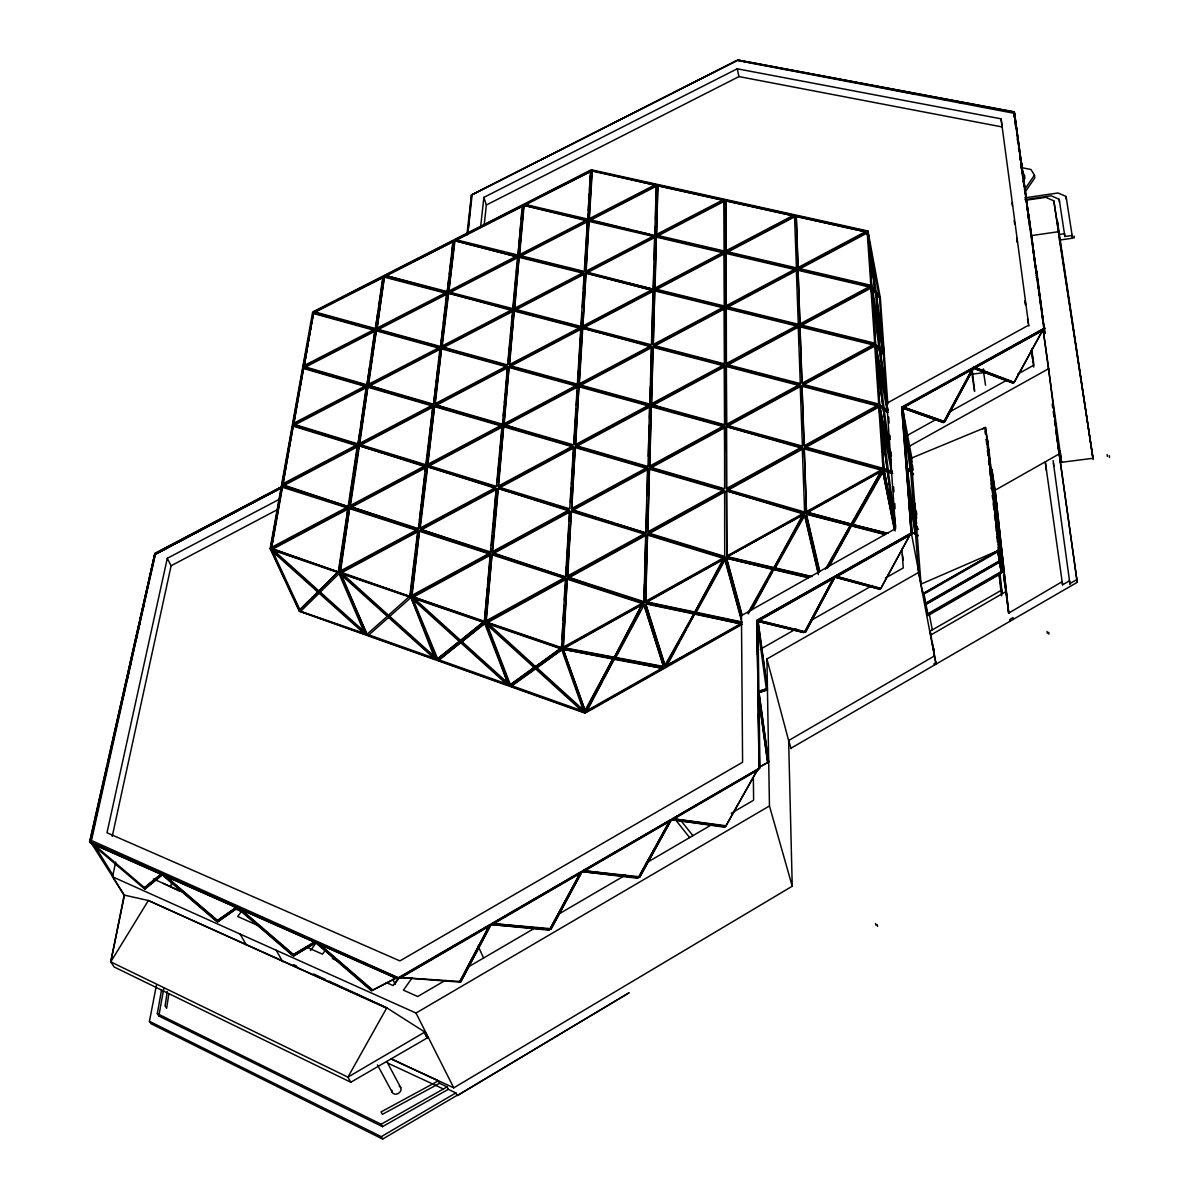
<?xml version="1.0" encoding="UTF-8"?>
<svg xmlns="http://www.w3.org/2000/svg" width="1199" height="1199" viewBox="0 0 1199 1199"><rect width="100%" height="100%" fill="white"/><g stroke="black" fill="none" stroke-linecap="round" stroke-linejoin="round"><path stroke-width="1.5" d="M647.49 534.289L645.512 601.358L723.791 557.73L647.49 534.289L645.766 602.183M649.453 468.419L647.565 531.951L723.731 490.031L649.453 468.419L647.865 530.917M651.297 405.936L649.513 466.201L723.671 425.885L651.297 405.936L649.813 465.212M651.357 403.823L653.065 346.571L723.611 364.991L651.357 403.823L651.597 404.663L661.443 399.357M654.729 290.113L653.125 344.578L723.567 307.124L654.729 290.113L653.35 345.402M656.333 236.353L654.789 288.21L723.522 252.075L656.333 236.353L655.014 289.034M724.526 251.865L724.271 200.398L656.602 235.364L656.378 234.524L657.846 185.081L723.626 199.663L723.072 200.323M651.597 404.663L653.065 346.571M656.602 235.364L657.846 185.081M624.619 596.173L643.908 602.423L645.676 534.529L568.236 577.169L587.795 584.243M645.751 532.191L647.685 468.659L572.298 509.65L646.006 533.015L617.35 524.218M621.157 459.472L648 467.265L649.573 406.161L576.164 445.638L576.434 446.463L649.813 407.001L649.573 406.161M639.142 401.935L649.873 404.887L651.387 346.811L579.836 384.849L580.091 385.673L651.612 347.635L651.387 346.811M583.313 327.042L653.095 290.353L651.447 344.802L583.313 327.042L592.531 330.205M653.155 288.449L654.729 236.578L586.641 272.023L653.38 289.274L628.216 283.054M654.789 234.764L656.288 185.32L589.803 219.582L654.999 235.589L655.283 226.431M643.908 602.423L644.462 583.793M644.747 574.471L645.647 544.676M646.006 533.015L646.846 504.989M647.13 495.652L647.685 468.659M648.329 456.309L649.259 425.255M649.483 417.956L649.813 407.001M649.873 404.887L650.443 386.423M650.667 379.034L651.612 347.635M651.896 338.373L652.885 305.7M653.095 298.446L653.095 290.353M653.38 289.274L654.054 267.047M654.279 259.643L654.729 236.578M655.508 219.117L656.438 187.973M561.731 644.642L561.492 648.359L565.433 578.712L486.689 622.056L487.004 622.881L565.718 579.537L565.433 578.712M565.583 576.314L569.585 511.134L492.984 552.799L565.853 577.139L495.052 554.193M573.512 447.062L569.72 508.856L498.949 487.154L573.512 447.062L573.781 447.886L499.234 487.963L524.008 495.577M584.183 273.297L580.916 326.413L515.09 309.252L515.36 310.076L584.423 274.121L584.183 273.297L515.09 309.252M587.405 220.811L584.288 271.439L519.976 255.567L587.405 220.811L587.195 228.859M576.974 217.334L587.75 219.867L590.478 170.738L524.622 204.34L537.452 208.086M562.061 639.052L562.975 624.169M563.2 620.453L564.115 605.57M564.459 599.995L565.373 585.112M565.853 577.139L566.542 565.958M566.767 562.241L567.682 547.343M568.026 541.753L568.94 526.856M569.285 521.265L569.585 511.134M570.439 502.411L571.323 487.873M571.548 484.246L572.552 467.88M572.777 464.253L573.662 449.7M574.021 443.9L574.921 429.227M575.145 425.555L576.164 409.054M576.389 405.382L577.274 390.709M577.633 384.999L578.547 370.116M578.772 366.399L579.687 351.517M579.911 347.8L580.93 331.059M581.17 327.237L582.07 312.594M582.399 307.094L583.299 292.436M583.523 288.779L584.423 274.121M584.752 268.651L585.756 252.375M585.981 248.763L586.866 234.285M587.75 219.867L588.095 214.291M588.319 210.574L589.338 193.848M589.563 190.131L590.478 175.264M567.247 578.488L563.065 647.31L642.679 602.932L567.247 578.488L563.47 646.276M571.353 510.909L567.397 576.075L644.807 533.465L571.353 510.909L567.682 576.899M575.235 446.837L571.488 508.631L646.831 467.655L575.235 446.837L571.758 509.455M575.37 444.664L578.937 385.988L648.749 405.232L575.37 444.664L575.64 445.503L578.892 443.75M582.444 328.136L579.057 383.935L650.577 345.926L650.802 346.751L582.444 328.136L650.577 345.926M641.18 296.318L582.804 327.012L585.786 273.072L652.526 290.338L585.786 273.072M588.964 220.586L585.891 271.214L653.95 235.798L588.964 220.586L586.131 272.023M592.006 170.498L655.164 185.26L655.718 184.616L592.006 170.498L589.069 218.803L655.538 184.571L655.748 185.395M575.64 445.503L578.937 385.988M579.312 384.759L582.684 328.961M582.804 327.012L586.026 273.882M589.308 219.627L592.231 171.322M1044.074 333.367L1043.939 328.241L1044.794 328.121L1044.314 329.26L902.457 407.75L901.753 407.061L1043.834 328.466L1043.969 329.41L1013.904 111.762L737.52 59.95L1014.354 112.106L1044.914 333.352L1044.074 333.457L1043.595 329.74M485.895 620.947L491.995 554.088L564.594 577.618L485.895 620.947L486.209 621.756L496.041 616.346M497.975 488.368L492.204 551.75L568.761 510.115L569.045 510.939L497.975 488.368L568.761 510.115M503.67 426.005L498.184 486.165L572.717 446.103L503.67 426.005L498.469 486.974M576.464 385.314L509.065 366.729L503.85 423.906L576.464 385.314L576.734 386.138L543.732 403.673M514.206 310.331L509.245 364.736L580.046 327.507L514.206 310.331L509.53 365.545M519.107 256.586L514.386 308.428L583.433 272.488L519.107 256.586L514.641 309.237M523.783 205.329L519.272 254.773L586.671 220.046L586.911 220.856L523.783 205.329L586.671 220.046M486.209 621.756L491.995 554.088M498.274 489.192L492.504 552.559L500.642 548.138M504.135 424.716L509.065 366.729M519.527 255.582L524.023 206.138M487.453 588.559L484.381 621.981L490.211 554.313L412.366 596.652L483.886 621.637L460.011 640.94L412.501 598.046L483.377 622.296M420.489 529.329L496.251 488.607L490.421 551.975L420.489 529.329L488.982 552.229M501.976 426.23L496.446 486.389L428.208 465.452L501.976 426.23L502.261 427.054L428.523 466.261L465.257 477.547M472.646 416.278L502.456 424.956L507.417 366.969L435.537 404.767L456.864 411.692M454.586 240.639L517.099 256.841L454.586 240.639L448.741 292.046L517.533 256.811L512.782 308.653L449.145 292.061L454.721 294.25M507.297 253.184L517.968 255.807L522.239 205.554L455.47 239.635L455.74 240.444L522.494 206.363L522.239 205.554M487.798 584.842L488.637 575.55M488.982 571.833L489.836 562.556M490.181 558.839L490.211 554.313M490.736 552.784L491.065 549.067M491.41 545.335L492.264 536.013M492.609 532.281L493.463 522.974M493.808 519.242L496.251 488.607M497.24 481.743L499.413 458.033M499.758 454.391L500.582 445.279M500.927 441.637L501.767 432.524M502.456 424.956L502.966 419.41M503.295 415.723L504.15 406.506M504.479 402.819L505.334 393.602M505.663 389.915L506.518 380.683M506.847 376.996L507.417 366.969M508.046 363.971L510.204 340.396M510.534 336.754L511.373 327.687M511.703 324.06L512.543 314.992M513.037 309.462L513.727 302.058M514.056 298.356L514.911 289.109M515.255 285.392L516.095 276.145M516.439 272.443L517.294 263.18M517.968 255.807L520.98 222.849M521.325 219.177L522.164 210.035M484.126 225.427L486.344 205.014L483.856 197.385L737.235 68.793L1001.075 118.821L1028.817 326.008M480.604 227.076L483.856 197.385M466.801 235.289L471.492 194.808L467.85 233.505L472.151 194.643L737.235 60.43L1012.975 113.081M409.848 595.783L417.762 530.797L340.786 572.178L410.178 596.592L341.145 572.972L418.076 531.607M418.361 529.344L425.54 466.876L350.618 506.697L418.361 529.344L419.021 523.903M432.929 406.131L425.795 464.717L359.955 444.514L432.929 406.131L429.002 441.727M406.671 397.109L433.483 404.902L439.973 348.354L368.827 385.389L390.589 392.418M442.941 327.087L440.498 347.215L446.672 293.335L376.936 329.051L384.429 276.444L445.998 292.526L376.636 328.256M448.936 277.823L447.182 292.286L453.057 240.864L385.329 275.425L436.316 289.454M410.178 596.592L410.628 592.876M411.077 589.174L411.752 583.598M412.216 579.881L415.364 553.893M415.828 550.176L417.852 533.465M419.455 520.276L421.448 503.955M421.883 500.328L422.543 494.887M422.992 491.26L424.971 474.939M425.405 471.312L425.54 466.876M426.11 465.527L427.443 454.541M427.893 450.884L428.568 445.384M433.708 403.044L434.608 395.61M435.072 391.893L435.747 386.318M436.196 382.601L438.234 365.89M438.684 362.173L439.359 356.598M439.808 352.881L439.973 348.354M443.39 323.43L445.399 306.959M445.833 303.287L446.732 295.973M449.37 274.211L451.349 257.935M451.798 254.323L453.057 240.864M415.199 594.614L411.961 596.368L411.617 595.558L419.485 530.572L489.432 553.249L489.732 554.073L480.02 559.363M427.234 466.651L419.77 528.309L495.487 487.603L495.787 488.428L427.234 466.651L495.487 487.603M434.578 405.906L427.488 464.493L501.227 425.3L434.578 405.906L427.803 465.302M441.577 348.13L434.832 403.853L506.682 366.07L441.577 348.13L435.357 402.804M448.246 293.111L441.817 346.181L511.883 309.717L512.153 310.541L448.246 293.111L511.883 309.717M411.961 596.368L419.485 530.572M420.309 527.305L427.548 467.46M442.326 345.162L448.531 293.905M448.741 292.046L454.871 241.434M349.613 507.911L340.096 571.129L417.027 529.778L349.613 507.911L340.456 571.923L402.624 538.501M358.966 445.683L349.943 505.708L424.821 465.901L425.135 466.711L358.966 445.683L424.821 465.901M359.28 443.585L367.868 386.498L432.239 405.217L359.28 443.585L359.61 444.379L362.922 442.641M376.351 330.16L368.168 384.504L439.284 347.5L376.351 330.16L368.767 383.485M350.558 504.689L359.295 446.478M359.61 444.379L367.868 386.498M376.936 329.051L384.429 276.444M338.358 571.353L347.905 508.136L271.813 548.602L338.718 572.148L271.813 548.602M348.25 505.933L357.317 445.908L283.219 484.876L348.579 506.727L283.578 485.67L357.647 446.702L357.317 445.908M357.961 444.604L366.265 386.722L293.77 424.191L293.425 423.397L303.407 367.748L365.605 385.838L293.425 423.397M349.119 380.368L366.879 385.523L374.777 330.384L304.096 366.594L313.269 312.774L374.133 329.545L303.752 365.8M364.631 326.323L375.362 329.275L382.886 276.669L314.198 311.725L314.528 312.519L383.185 277.479L382.886 276.669M338.987 570.349L339.797 564.924M340.351 561.312L344.713 532.416M345.252 528.804L345.807 525.192M346.346 521.58L347.905 508.136M348.579 506.727L349.404 501.272M349.958 497.645L352.986 477.637M353.525 473.995L357.647 446.702M358.246 442.761L360.18 429.871M360.734 426.2L366.295 389.36M366.879 385.523L369.892 365.605M370.431 361.978L370.986 358.351M371.525 354.739L374.807 332.992M375.362 329.275L378.165 310.781M378.719 307.079L381.792 286.726M382.346 283.024L383.185 277.479M167.29 991.588L165.072 1005.886L166.616 1008.299L168.879 993.671M742.001 624.454L585.067 713.18L299.36 611.295M156.425 985.278L149.44 1021.308L150.999 1023.706L382.631 1139.05L457.074 1095.346L455.845 1092.903L448.306 1089.321L382.466 1126.655L158.838 1016.018L163.708 988.95M299.345 611.43L270.135 548.662L312.654 311.95L591.287 169.778L867.971 231.017L880.381 298.206M282.095 484.171L292.466 426.409L293.335 426.679M271.169 547.568L282.2 486.06L347.23 507.147L271.169 547.568L271.544 548.363L276.489 545.725M293.066 425.435L282.574 483.916L356.643 444.964L293.066 425.435L283.054 484.066M340.966 511.463L347.575 507.941L281.585 487.004L270.689 547.778L271.544 547.658L282.2 486.06M282.934 484.051L293.275 426.304M293.755 423.592L303.602 368.618L302.822 368.737L292.946 423.712L293.875 423.607L303.407 367.748M304.066 366.055L313.449 313.658L303.287 366.16L304.186 366.07L313.269 312.774M271.544 548.363L282.469 487.289M158.838 1016.018L157.294 1013.62L161.52 990.149M170.798 886.75L171.832 881.415M350.797 1082.247L347.92 1077.137L110.773 961.868L124.186 895.083L148.361 900.509L386.782 1007.834L425.27 1032.339L427.893 1037.555L350.797 1082.247L114.1 966.964L110.773 961.868L124.486 895.158M124.321 895.728L112.541 876.784L115.674 862.171M112.241 836.377L171.112 565.763L167.29 558.329L279.952 498.949M167.29 558.329L106.996 832.765L399.911 960.909L742.586 762.234L741.462 615.582L895.518 528.624L883.408 354.275L875.989 346.391M90.435 841.833L155.241 554.193L280.926 488.068L155.39 554.118L91.439 840.499L398.083 977.635M107.056 765.502L90.03 841.188L90.899 841.099M124.501 691.598L123.677 691.703L107.55 763.298L108.405 763.193M139.414 621.771L124.141 689.605L124.981 689.515M154.896 553.428L281.81 486.674L154.881 553.548L139.863 619.793L142.276 612.539M123.677 894.004L90.465 841.878L154.881 553.548L89.535 841.998L398.982 978.294M127.379 678.799L128.982 671.665M129.792 668.083L131.395 660.949M135.817 641.315L137.42 634.166M138.215 630.599L139.818 623.465M143.086 608.972L144.285 603.607M999.097 550.176L921.042 584.108L911.195 458.213L985.548 427.414L999.097 550.176L922.9 593.835L911.36 533.18L901.798 407.21L902.652 407.09L911.15 533.855L912.109 532.566M1043.969 329.425L1044.644 328.226M584.917 710.677L612.929 658.596L563.02 649.229L585.337 711.247L612.929 658.596M614.173 657.652L642.364 603.846L614.173 657.652L564.189 648.254L642.814 604.401M587.15 709.358L592.411 699.587M594.164 696.319L602.063 681.661M603.816 678.409L614.323 658.851L630.389 661.863M616.871 654.129L624.664 639.637M626.403 636.414L640.266 610.651M641.99 607.443L643.728 604.221L663.676 666.974L615.582 657.921L644.178 604.776L663.676 666.974M614.323 658.851L586.701 711.562L662.942 668.457L633.956 662.537M459.562 982.101L489.642 925.118L459.562 982.101L399.612 977.47L489.642 925.118M694.671 612.464L646.561 602.318L723.881 559.199L694.671 612.464L723.417 558.659M693.846 613.963L665.265 666.074L645.811 603.861L693.846 613.963L664.831 665.505L645.916 605.09M667.034 664.216L678.649 643.024M680.433 639.771L685.798 630M687.597 626.732L694.746 613.693L741.582 624.005L666.134 665.85M696.454 610.576L699.107 605.75M700.875 602.527L706.166 592.861M707.935 589.653L719.415 568.716M721.184 565.493L724.721 559.049L741.387 620.168M666.569 666.404L694.746 613.693M804.649 632.038L833.755 577.558L804.649 632.038L758.248 620.288L833.755 577.558M944.003 421.568L972.524 368.603L944.003 421.568L903.057 407.031L972.524 368.603M549.891 929.225L580.691 872.183L549.891 929.225L492.309 923.575L580.691 872.183M747.996 612.944L772.546 568.97M773.385 567.472L727.104 556.606L803.615 514.746L773.85 568.011L802.94 514.566L726.804 557.01L726.444 490.826L803.555 513.262L726.564 556.171M748.221 613.888L773.01 569.51L726.324 558.149L770.762 568.551M751.069 610.021L767.465 580.691M769.293 577.423L772.021 572.537M775.588 566.168L796.286 529.119M798.084 525.896L803.48 516.244M752.088 609.587L773.85 569.27L807.781 577.214M880.68 588.709L910.326 534.229L880.68 588.709L836.033 576.269L910.326 534.229M911.854 533.705L757.453 621.097L756.824 620.363L911.195 533.015L901.648 407.225M1014.069 382.541L1043.04 329.59L1014.069 382.541L974.622 367.434L1043.04 329.59L1061.535 462.304L1060.156 451.079M638.602 877.293L670.076 820.221L638.602 877.293L583.313 870.669L668.472 821.15M825.422 569.225L850.421 525.252L805.953 513.757M851.275 523.753L881.535 470.503L851.755 524.263L806.747 512.198L851.755 524.263M827.43 567.052L850.421 525.252M827.4 568.251L848.967 530.318M854.347 520.846L868.091 496.701M869.919 493.478L882.734 470.937L894.604 529.149M829.528 565.868L851.665 525.582L883.873 533.915M887.035 533.42L852.999 524.592L883.228 471.447M725.71 826.291L757.843 769.188L725.71 826.291L672.654 818.722L757.843 769.188M110.773 961.868L148.361 900.509L386.603 1008.179M997.568 550.851L999.801 561.642L925.928 604.071L925.283 603.382L923.38 593.355L997.568 550.851L1001.6 573.227L928.101 615.522L927.456 614.832L1002.454 571.818L988.935 449.955L987.826 450.105L987.302 446.613M993.926 498.994L1000.73 560.622L925.358 603.756L927.322 614.068L927.966 614.772L1001.48 572.463L999.202 561.357L999.861 562.031L926.003 604.461L925.358 603.756M1024.471 189.712L1034.467 175.174L1030.96 169.494L1021.803 167.665M1024.815 192.469L1034.797 177.947L1034.467 175.174M1022.912 181.154L1024.905 178.246L1024.575 175.474L1021.953 171.217M427.234 1037.929L424.686 1031.979M411.976 978.084L403.434 990.164L417.702 996.519L445.054 980.527M398.503 977.994L393.122 985.578L386.363 982.581M394.741 984.049L398.862 978.264M583.104 711.981L583.583 711.292L511.598 685.678L511.104 686.353L583.104 711.981L535.548 668.832L511.104 686.353M513.037 684.659L536.043 668.158L583.763 711.427L584.258 710.752L536.762 667.648L536.253 668.323L562.346 649.303L538.261 666.569M396.389 978.414L316.971 943.268L371.885 990.569L396.959 977.605L371.45 990.779L316.626 943.553L317.21 942.774L370.611 988.785M397.993 977.77L397.424 978.579L89.775 842.507L90.36 841.803L398.458 978.594L759.492 768.679L756.824 620.572M1043.969 329.275L1044.794 328.121M355.968 993.581L356.972 994.046M325.753 949.653L322.441 954.164L305.7 946.715M534.889 667.094L560.488 648.689L486.839 623.495L534.889 667.094L560.817 648.119M314.648 942.249L315.217 941.47L292.721 955.063L238.526 908.572L314.648 942.249L292.721 955.063M310.436 950.567L316.836 941.919M438.369 660.454L460.701 642.679L507.717 685.139L438.369 660.454L461.21 642.02L508.331 684.584L498.709 657.771M509.815 685.124L534.184 667.603L486.224 624.094L509.815 685.124L534.679 666.929M293.29 956.113L316.191 942.324L293.68 955.888M971.31 370.056L973.558 367.074M796.96 216.704L797.08 215.925M483.767 624.079L461.36 642.169L484.711 623.585L508.331 684.584M793.243 215.88L793.813 215.206L725.86 200.158L725.965 250.786L793.693 215.176L793.873 216.015L726.054 200.982L725.86 200.158M459.352 641.465L459.861 640.806L437.08 659.24L411.961 598.661L459.352 641.465L437.08 659.24M460.011 640.94L483.737 621.756M872.377 85.624L914.372 94.002M433.843 658.026L368.752 634.856L368.243 635.485L435.102 659.285L411.017 597.507L436.151 658.086L389.72 616.331L389.21 616.975M236.293 907.583L236.877 906.834L216.749 921.012L163.274 875.285L236.293 907.583L216.749 921.012M870.369 85.249L804.409 72.869M217.364 922.046L237.837 907.673L217.708 921.821M726.654 201.117L726.789 200.353M366.969 634.286L340.951 573.542L387.877 615.776L388.386 615.132L341.445 572.912L340.426 574.171L366.969 634.286L387.277 616.301L340.426 574.171M365.096 634.376L339.032 573.692L300.604 611.415L365.096 634.376L319.129 593.22M143.805 888.294L161.73 873.606L143.805 888.294L91.034 843.332L91.619 842.612M802.476 72.51L738.554 60.52M300.604 611.415L365.59 633.746L319.653 592.591M299.33 610.231L338.238 571.818L299.33 610.231L270.974 549.532L271.813 549.427M319.668 592.681L320.193 592.066L364.706 631.933M318.349 591.512L271.948 549.936L272.473 549.322L318.874 590.882M387.877 615.776L409.683 596.248L409.174 596.907L340.921 573.557M368.243 635.485L411.017 597.507M758.263 693.801L759.192 693.696L768.649 762.009L759.102 767.3L768.499 762.099L759.027 693.636L758.083 693.741L759.027 699.332M391.009 1058.747L453.762 1087.853L792.239 886.226L788.627 740.532L766.925 658.97L918.539 572.478L908.767 446.568L1048.645 368.707L1043.19 329.785M112.541 876.784L416.008 1013.05L769.458 805.968L766.925 658.97M149.44 1021.308L381.282 1136.652L455.845 1092.903M467.58 967.368L533.555 928.82M557.685 914.717L625.443 875.12M646.306 862.92L712.086 824.477M731.255 813.282L753.616 800.213L753.362 777.941M1056.139 431.595L1076.852 579.552L1069.898 583.583L1069.553 580.781L1062.584 584.827L1045.303 462.02L1046.397 470.428M935.999 662.552L936.134 664.066L790.83 748.326M935.999 664.141L1077.197 582.339L1076.852 579.552M398.053 977.889L759.971 767.959L757.888 620.438L756.989 620.542L758.997 768.064M400.016 978.174L490.061 925.808M492.744 924.249L581.14 872.857M583.763 871.328L670.556 820.865M673.119 819.367L758.338 769.803M934.426 655.928L788.762 740.457L791.055 748.656M1006.815 596.338L1003.548 575.1L1008.659 613.124L1061.969 581.785M936.134 664.186L930.739 635.035L1005.391 591.901M925.283 603.382L999.142 560.967M927.322 614.068L1000.805 571.788L1000.58 565.748M928.101 615.522L924.024 594.045L998.242 551.51M930.739 635.035L930.124 631.139L1000.865 590.552L999.277 575.73L1002.019 593.43M760.346 649.259L796.076 628.92M810.689 620.602L872.392 585.487M885.387 578.098L903.252 567.936L901.918 549.322M586.281 710.992L662.507 667.903M667.768 664.92L741.132 623.45M756.989 620.542L911.36 533.18L911.585 534.184L912.274 532.506L902.652 407.09L911.735 533.9M758.712 620.842L834.234 578.098M836.512 576.809L910.82 534.754M994.121 490.781L1059.137 453.956L1048.645 368.707M1008.659 613.124L995.2 490.406L991.873 469.154L996.804 505.633M157.294 1013.62L381.132 1124.242L447.077 1086.879L448.306 1089.321M982.775 428.957L985.548 427.414M806.298 511.733L882.014 469.513L804.109 448.051L806.492 512.572L882.179 470.383L804.304 448.891L804.109 448.051M270.12 548.812L562.061 648.689L883.858 469.274L867.971 231.017M723.222 559.004L646.426 601.823L694.221 611.91M807.227 512.722L882.029 471.012M905.605 436.361L936.404 419.275M951.002 411.152L1007.894 379.573M1017.651 374.148L1033.898 365.125L1031.665 348.519M1044.029 328.601L902.382 407.675M903.521 407.495L973.003 369.052M975.102 367.883L1043.535 330.025M801.367 447.287L726.429 488.548L726.309 426.604L801.367 447.287L801.561 448.141L786.904 456.205M499.324 614.532L502.591 612.734M512.438 607.323L515.705 605.51M525.537 600.099L535.383 594.689M538.651 592.876L548.483 587.465M553.413 584.767L564.879 578.443L492.294 554.897M569.285 576.015L572.508 574.246M577.348 571.578L591.856 563.59M595.079 561.821L598.316 560.038M601.538 558.269L616.046 550.281M619.269 548.498L622.491 546.729M632.173 541.408L645.062 534.304L571.623 511.733M649.438 531.891L657.532 527.44M667.258 522.09L670.496 520.306M680.208 514.956L709.373 498.904M712.611 497.12L722.323 491.77M728.288 488.488L733.174 485.79M741.312 481.309L764.108 468.764M773.88 463.384L777.132 461.585M810.779 443.06L840.274 426.829M843.541 425.031L853.373 419.62M856.656 417.822L859.923 416.008M869.755 410.598L874.671 407.9M648.434 533.015L724.631 491.05L724.855 491.89L648.689 533.84L648.434 533.015L724.706 556.411L724.631 491.05M727.343 489.567L802.311 448.291L802.506 449.13L727.568 490.406L727.343 489.567L804.439 511.973L804.634 512.812L790.306 508.646M805.173 447.662L878.912 407.061L878.747 406.206L804.979 446.822L882.869 468.254M568.521 577.993L645.931 535.353M886.78 403.299L1028.742 325.124M411.617 595.558L489.432 553.249M726.309 424.446L799.298 384.744L726.189 365.665L726.519 425.285L734.627 420.879M424.926 589.323L428.163 587.555M431.4 585.801L434.637 584.033M444.364 578.742L458.947 570.814M462.185 569.045L471.911 563.77M508.796 543.702L518.553 538.396M521.82 536.627L556.006 518.028M559.274 516.244L565.778 512.707M575.04 507.672L578.308 505.888M588.139 500.553L597.956 495.202M601.239 493.433L611.055 488.083M614.338 486.299L624.154 480.964M632.338 476.513L637.254 473.83M661.039 460.896L677.15 452.143M685.214 447.752L690.039 445.129M698.103 440.737L719.055 429.347M737.88 419.11L747.606 413.82M755.715 409.414L771.931 400.586M775.168 398.832L784.895 393.542M793.004 389.12L799.493 385.598L726.399 366.504L726.189 365.665M808.621 380.638L813.521 377.97M821.675 373.533L831.477 368.198M834.744 366.429L869.02 347.785M724.766 427.683L650.607 468.03L650.368 467.19L724.556 426.844L724.796 449.535M727.193 425.405L800.213 385.688L800.407 386.528L727.403 426.244L727.193 425.405L802.236 446.058L802.431 446.912L800.213 385.688M802.82 384.279L874.7 345.177L874.865 346.031L803 385.119L802.82 384.279L878.612 404.033L878.777 404.887L871.553 403.014M412.696 597.462L490.511 555.122M493.284 553.623L569.855 511.958M572.582 510.474L647.925 469.483M439.553 1083.296L438.309 1080.839L381.057 1111.923L382.391 1114.351L439.553 1083.296L447.077 1086.879M797.335 325.364L726.189 363.612L726.069 307.753L797.335 325.364L797.515 326.218L794.293 327.956M405.891 536.747L417.357 530.587L349.943 508.721M421.733 528.234L425.031 526.466M428.313 524.697L438.19 519.377M446.418 514.956L456.294 509.65M459.577 507.881L469.453 502.576M477.682 498.155L482.612 495.502M490.841 491.08L494.138 489.312M506.577 482.627L516.289 477.397M524.383 473.05L538.965 465.212M542.203 463.473L563.26 452.143M566.498 450.404L572.987 446.927L503.955 426.829M582.159 441.996L596.832 434.098M600.085 432.344L609.871 427.099M618.025 422.707L627.796 417.447M635.95 413.07L645.721 407.81M669.656 394.951L674.587 392.298M682.786 387.891L692.632 382.601M700.845 378.18L705.776 375.542M713.975 371.12L723.821 365.83L653.29 347.41M729.636 362.712L739.333 357.497M747.412 353.15L761.964 345.327M765.187 343.588L786.214 332.303M809.835 319.593L819.606 314.348M827.745 309.971L837.516 304.711M845.67 300.335L868.466 288.075M670.076 410.448L652.196 404.767L724.481 365.905L724.766 425.525M798.219 326.248L727.044 364.526L800.138 383.575L800.332 384.429L798.219 326.248L798.414 327.102L727.253 365.365M800.947 325.738L871.014 288.06L870.864 287.205L800.752 324.884L874.566 343.109M420.819 530.138L496.536 489.417M652.436 405.592L724.691 366.744M726.069 305.805L795.462 268.921L725.965 252.644L726.279 306.629L729.577 304.876M866.307 231.257L797.934 267.602L796.166 215.73L866.307 231.257L866.472 232.111M284.762 541.334L294.684 536.073M297.981 534.304L319.474 522.884M322.786 521.13L332.693 515.855M351.907 505.648L371.435 495.262M374.688 493.538L389.33 485.745M397.469 481.428L407.24 476.228M420.249 469.304L423.517 467.58M431.085 463.563L499.878 426.979M512.393 420.339L522.284 415.079M530.528 410.687L540.434 405.427M589.054 379.573L603.682 371.81M606.934 370.071L649.184 347.62M656.632 343.663L682.831 329.725M686.098 327.986L700.845 320.163M704.113 318.409L718.86 310.586M742.795 297.862L752.702 292.586M756.014 290.832L790.696 272.398M799.748 267.572L811.138 261.517M814.391 259.793L833.919 249.407M837.172 247.683L864.839 232.981M504.599 424.836L577.244 386.213L573.647 444.904L504.599 424.836L522.584 430.801M724.406 307.993L653.935 345.462L724.466 363.852L724.406 307.993L724.676 364.691M727.119 307.499L796.511 270.584L796.331 269.745L726.909 306.659L798.159 324.255M875.12 291.552L867.357 233.131L868.181 233.011L871.688 285.542L880.126 297.202L879.317 297.307L867.207 232.066L798.804 268.441L870.729 285.242L870.894 286.096L858.304 283.159M272.188 549.397L348.25 508.946M350.962 507.507L425.855 467.685M504.884 425.66L577.498 387.037M655.793 345.417L724.601 308.832M798.984 269.28L867.357 232.921M171.112 565.763L276.759 509.98M582.564 326.188L652.301 289.514M284.583 483.841L294.459 478.641M302.688 474.324L317.495 466.531M320.777 464.807L347.111 450.959M366.25 440.902L387.787 429.572M401.051 422.588L410.987 417.357M414.299 415.618L430.876 406.911M446.568 398.653L456.354 393.512M469.423 386.633L479.21 381.492M487.379 377.19L502.066 369.472M512.812 363.822L534.214 352.566M537.497 350.842L547.373 345.642M560.547 338.718L580.286 328.331L514.476 311.14M656.647 288.18L718.815 255.492M734.417 247.279L726.159 251.625L726.054 200.982M747.636 240.325L757.543 235.124M760.84 233.385L782.303 222.1M724.331 252.884L655.583 289.049L724.406 306.03L724.331 252.884L724.601 306.869M726.984 252.434L794.712 216.809L794.532 215.97L726.774 251.595L796.271 267.842M360.285 445.324L433.244 406.941M435.837 405.577L507.702 367.778M510.249 366.429L581.05 329.2M583.568 327.867L653.32 291.177M655.808 289.873L724.541 253.723M228.889 515.09L156.455 553.818M231.077 513.936L281.555 487.379M280.791 487.933L155.39 554.118M656.378 234.524L723.477 199.619L723.671 200.458L658.056 185.905M442.506 347.036L512.602 310.556L507.597 364.961L442.506 347.036L456.864 351.727M294.399 425.105L366.579 387.532M369.142 386.183L440.258 349.164M442.791 347.845L512.872 311.365M586.881 272.847L654.954 237.402M724.466 201.222L657.367 236.143L670.076 239.126M448.471 291.252L516.829 256.016M375.077 331.179L304.711 367.449L304.366 366.654L366.564 384.729M440.198 346.406L377.28 329.096L377.58 329.89L446.957 294.145M449.415 292.871L517.803 257.635L517.533 256.811M587.645 221.635L520.231 256.376L557.745 265.638M314.693 311.635L382.841 277.419M385.748 275.365L452.952 241.628M455.8 239.62L522.09 206.333M524.892 204.355L590.268 171.532M385.628 276.22L453.327 241.673M524.877 205.149L590.702 171.547M486.344 205.014L738.959 76.586L1002.124 126.944L1001.075 118.821M767.39 689.815L758.248 692.812L767.54 689.77M766.311 688.706L757.109 621.981L758.188 621.966L767.375 688.541L758.053 691.568L767.225 688.601L758.008 621.876M1014.219 117.052L1013.725 113.35L1014.504 113.231L1019.36 150.28M1020.589 162.09L1021.368 161.97L1021.893 168.924M1020.724 163.139L1021.518 163.019M1020.799 163.574L1021.578 163.469L1028.817 218.698M1020.814 163.798L1021.608 163.678M1024.86 197.835L1058.073 192.979L1066.061 196.471L1072.565 238.211L1059.511 240.07L1092.963 458.288L1060.456 462.439L1060.111 459.652M1024.95 199.633L1051.193 195.812L1059.182 199.319L1064.862 236.473L1072.266 235.424L1072.565 238.211M1026.494 200.143L1045.843 197.325L1053.831 200.847L1092.963 458.288M868.316 233.295L867.491 233.415L867.971 237.072M1027.978 214.726L1028.802 214.606L1029.087 219.192M1028.937 215.685L1028.128 215.805L1028.322 218.847M1028.202 216.3L1029.012 216.18L1036.91 276.489M1028.217 216.494L1029.027 216.375M1031.725 235.544L1058.567 231.692L1057.293 220.436L1093.173 459.622M1059.511 240.07L1058.882 234.494L1064.547 233.685L1064.862 236.473M871.688 285.542L870.834 285.662L880.351 298.836L871.074 287.385L871.928 287.265L884.008 352.491L874.671 343.484L884.008 352.491M872.347 297.562L878.972 348.1L879.826 347.98L871.853 288.135L871.014 288.255L871.778 294.04M871.148 288.509L872.003 288.389L879.946 348.115L879.092 348.22M876.184 293.096L875.345 293.215L883.093 351.472L884.053 351.562L876.184 293.096L880.066 328.001M1037.045 277.554L1036.236 277.673L1037.045 277.449L1036.595 269.925L1035.756 270.045L1035.247 266.343M878.193 370.551L883.138 407.63L884.008 407.525L875.72 346.091L874.91 346.601M879.317 349.928L880.171 349.808L887.395 404.108M883.408 354.275L884.233 354.155L875.78 345.132L886.945 403.853M971.58 371.825L974.592 391.309L972.734 374.133L984.124 372.604L983.585 369.052M880.171 405.442L888.084 410.538L878.732 404.378M879.437 411.317L887.275 470.143L888.294 470.068L879.796 407.105L878.957 407.63M879.032 407.42L879.931 407.3L891.082 465.002M883.888 407.435L883.019 407.555L875.884 353.99M878.957 406.161L884.128 409.189L891.052 461.18M890.168 461.18L883.258 409.294L884.248 409.264M887.994 409.354L887.14 409.473L879.197 349.808L880.051 349.688L887.275 403.928M887.275 409.638L888.114 409.533M901.933 408.499L902.787 408.379L911.27 471.087L910.416 471.192L902.188 410.343M902.023 408.694L902.877 408.574M984.634 429.122L985.743 428.972L989.055 450.734M986.237 439.658L987.347 439.508L993.836 498.17M154.341 555.437L155.136 555.332M882.959 468.539L892.356 471.582L882.989 468.539L878.747 406.206M883.213 470.383L892.596 473.335L883.213 470.383L895.143 530.977M888.534 471.866L887.515 471.926L894.889 527.26M906.684 470.068L907.568 469.948M911.42 472.241L906.624 469.229L911.36 472.181M989.535 465.272L990.644 465.122M991.078 487.783L992.217 487.633L995.635 510.204L994.496 510.339M991.168 488.593L992.307 488.458M994.286 508.751L995.425 508.616M994.376 509.575L995.545 509.38M298.806 609.197L299.63 609.092M910.626 499.339L915.287 534.11L916.171 533.99L911.36 532.611L916.096 533.975L907.478 469.798M1002.334 571.054L1001.18 571.189L999.561 560.757M399.612 977.47L459.142 981.411M494.153 923.725L549.457 928.551M583.313 870.669L638.138 876.649M672.654 818.722L725.245 825.661M944.018 99.577L947.63 100.251M956.637 101.945L960.249 102.619M981.891 106.681L985.503 107.355M563.02 649.229L613.363 659.165M614.757 659.42L662.942 668.457M613.738 657.082L564.085 647.73L642.934 603.771L567.532 579.312M615.132 657.352L663.242 666.404M695.195 614.248L741.582 624.005M695.57 612.194L741.881 621.966M742.346 622.506L696.019 612.749L725.185 559.603L741.357 618.909M647.145 603.682L691.613 613.034M592.546 171.187L655.313 185.111M658.386 185.785L723.237 200.158M726.399 200.862L793.423 215.715M796.691 216.449L864.194 231.407M796.166 215.73L796.346 216.569L865.828 231.977M524.622 204.34L587.51 219.042M657.157 235.319L724.331 251.026L724.271 200.398M541.049 208.926L562.601 213.977M566.198 214.816L573.377 216.494M593.655 221.245L590.043 220.391L656.497 186.145L656.288 185.32M597.252 222.085L618.909 227.151M622.521 227.99L629.745 229.683M633.342 230.523L649.588 234.33M673.703 239.965L695.495 245.061M699.122 245.915L706.376 247.608M710.018 248.463L722.712 251.43M728.767 252.854L737.67 254.937M741.237 255.762L751.923 258.265M755.475 259.104L762.609 260.768M766.176 261.607L787.548 266.598M791.115 267.437L794.667 268.261M800.782 269.7L807.976 271.379M811.573 272.218L818.767 273.897M822.349 274.751L829.543 276.429M833.14 277.269L843.931 279.787M798.009 269.505L869.934 286.351L799.868 324L798.009 269.505L800.048 324.854M589.204 221.395L654.174 236.623M656.542 237.177L723.716 252.914M725.965 252.644L726.174 253.484L795.656 269.76M798.189 270.345L868.301 286.771M774.689 567.771L812.128 576.554M727.568 557.145L773.85 568.011M810.524 576.599L775.154 568.311L804.859 515.165L818.213 572.253M774.314 569.81L808.411 577.783M758.248 620.288L804.184 631.498M455.47 239.635L517.698 254.997M457.523 240.879L469.963 243.952M473.515 244.836L484.186 247.474M493.074 249.662L503.745 252.3M561.312 266.523L572.028 269.175M575.61 270.06L582.744 271.828M588.679 273.282L595.873 275.066M599.47 275.95L610.246 278.618M613.843 279.502L624.619 282.17M663.047 291.657L673.913 294.34M677.525 295.239L688.391 297.922M692.018 298.821L702.884 301.504M706.496 302.403L711.936 303.737M715.548 304.636L722.802 306.419M728.902 307.933L752.043 313.658M755.61 314.528L766.296 317.165M769.848 318.05L780.534 320.688M784.101 321.572L794.787 324.21M808.141 327.507L818.947 330.19M822.544 331.074L833.335 333.742M836.932 334.626L847.738 337.294M862.126 340.861L867.536 342.195M799.943 326.008L873.756 344.263L801.906 383.335L799.943 326.008L802.026 382.331M519.362 257.395L583.673 273.312M654.954 290.937L723.776 307.963M726.069 307.753L726.279 308.593L797.515 326.218M800.123 326.862L873.921 345.117M888.264 533.345L852.999 524.592M850.9 525.776L806.447 514.281L819.756 571.383M852.144 526.091L884.967 534.589M385.329 275.425L446.897 291.477M439.943 290.398L445.369 291.807M458.258 295.179L486.539 302.553M495.367 304.861L509.515 308.548M522.479 311.935L542.038 317.031M545.605 317.96L574.051 325.379M596.113 331.149L606.874 333.951M610.456 334.881L624.784 338.628M628.381 339.557L642.709 343.304M655.973 346.751L670.436 350.528M674.048 351.472L684.899 354.305M688.511 355.249L712.026 361.379M715.638 362.323L721.064 363.747M729.037 365.83L739.738 368.618M743.305 369.547L757.558 373.264M761.125 374.193L771.811 376.981M775.378 377.91L780.729 379.304M784.296 380.233L794.982 383.036M803 385.119L808.411 386.528M812.023 387.472L817.433 388.881M821.045 389.825L826.456 391.234M830.068 392.178L849.911 397.364M853.508 398.293L867.941 402.07M801.966 385.449L877.773 405.232L804.034 445.833L801.966 385.449L804.169 444.844M384.729 277.239L446.283 293.32M802.161 386.288L877.938 406.086M836.033 576.269L880.201 588.184M314.198 311.725L375.062 328.481M579.836 384.849L649.648 404.063M652.196 404.767L724.541 424.686L724.481 365.905M316.311 313.014L339.572 319.414M343.154 320.403L361.049 325.334M377.58 329.89L435.102 345.732M460.386 352.701L483.257 358.996M486.764 359.97L506.113 365.29M512.033 366.924L535.084 373.264M538.621 374.253L552.814 378.15M556.351 379.124L575.865 384.504M581.875 386.168L587.255 387.637M590.822 388.626L596.203 390.11M599.77 391.099L614.098 395.041M617.665 396.015L635.56 400.946M673.598 411.422L678.889 412.891M682.426 413.85L696.529 417.747M700.066 418.721L705.357 420.175M708.879 421.149L722.997 425.031M729.187 426.739L739.903 429.692M743.485 430.681L761.35 435.597M764.917 436.586L779.2 440.513M782.782 441.502L800.647 446.418M806.942 448.156L814.016 450.105M817.553 451.079L844.096 458.393M847.633 459.367L861.796 463.264M865.333 464.238L870.639 465.707M874.191 466.681L879.496 468.135M313.583 313.553L372.649 329.845M376.651 330.954L437.785 347.815M441.876 348.939L506.967 366.894M509.335 367.553L576.734 386.138M579.192 386.812L647.205 405.562M651.537 406.761L723.881 426.724M726.309 426.604L801.561 448.141M368.827 385.389L433.184 404.093M435.537 404.767L502.171 424.131M576.164 445.638L647.745 466.441M650.368 467.19L724.631 488.772L724.556 426.844M311.815 369.517L345.567 379.334M394.171 393.467L403.104 396.06M460.371 412.711L469.139 415.259M526.121 431.835L531.427 433.379M538.516 435.432L559.753 441.607M563.29 442.641L568.596 444.185M578.218 446.987L588.949 450.105M592.531 451.139L617.575 458.423M652.376 468.539L662.987 471.627M666.509 472.661L675.352 475.224M678.889 476.258L700.096 482.418M703.633 483.452L708.939 484.996M716.013 487.049L721.318 488.593M727.568 490.406L758.038 499.264M761.62 500.313L774.164 503.955M777.746 505.004L786.709 507.597M303.737 368.543L365.92 386.633M368.198 387.307L430.756 405.517M434.892 406.716L499.758 425.6M575.505 447.662L647.07 468.494M649.693 469.259L723.941 490.871M726.444 490.826L801.966 513.577M294.055 424.296L357.632 443.81M296.168 425.645L356.193 444.065M362.068 445.863L402.984 458.423M406.536 459.517L422.558 464.433M468.749 478.611L480.994 482.373M484.501 483.452L493.254 486.135M527.545 496.656L543.462 501.542M546.999 502.636L568.221 509.14M574.366 511.029L613.768 523.124M648.689 533.84L703.663 550.716M707.2 551.795L719.625 555.617M293.41 426.23L356.972 445.773M647.745 535.129L724.016 558.569M350.618 506.697L418.031 528.534M568.236 577.169L643.638 601.583M591.302 585.382L617.605 593.895M419.815 531.382L489.732 554.073M412.366 596.652L484.066 621.172M486.689 622.056L561.207 647.535M489.102 623.42L560.982 648M271.948 549.936L337.713 572.448M903.057 407.031L943.538 421.119M902.592 408.02L943.478 422.528L902.592 408.02L911.959 458.932M438.864 659.81L506.473 683.865M974.622 367.434L1013.59 382.091M917.235 535.398L918.329 535.803M917.19 534.829L918.284 535.249M91.034 843.332L161.146 874.341M233.88 908.257L241.404 911.585L237.657 916.471L261.022 926.857M153.307 878.957L183.717 892.476M332.378 958.571L339.122 961.583M293.44 964.64L296.827 966.214M313.718 974.023L325.558 979.508M328.931 981.067L386.782 1007.834L347.92 1077.137L424.746 1032.099M390.904 1058.867L438.309 1080.839M387.487 1062.958L443.495 1089.022M163.229 883.378L179.85 891.292M884.727 410.373L887.455 412.366M888.309 412.261L879.856 406.041L891.007 463.758M912.409 473.815L913.518 474.684M912.334 472.736L913.443 473.62M93.012 843.796L144.375 887.59M217.319 920.277L163.858 874.551L163.019 875.585L216.419 921.237L216.989 920.502L163.604 874.85M293.275 954.314L239.111 907.823L238.226 908.872L292.331 955.288L292.901 954.524L238.811 908.108M317.555 942.504L372.439 989.774M737.235 60.43L472.211 194.703M735.961 60.924L672.954 92.848M271.499 550.566L317.81 592.036M435.657 658.731L389.12 616.856L388.611 617.5L435.102 659.285M413.026 597.402L460.506 640.281M461.855 641.51L508.826 683.925M489.027 624.334L535.383 666.404M671.05 93.807L607.189 126.165M605.27 127.139L540.524 159.947M538.576 160.936L472.961 194.178M680.283 819.771L692.932 835.688M674.752 818.812L689.635 837.606M94.406 845.265L113.141 875.435M240.115 934.066L246.634 945.411M381.282 1136.652L382.631 1139.05M276.25 950.297L282.619 961.643M381.132 1124.242L382.466 1126.655M377.43 1064.907L392.283 1092.379M386.827 1061.58L400.676 1087.493M392.732 979.328L395.235 984.259M416.008 1013.05L453.762 1087.853M424.311 1032.504L427.009 1037.839M272.802 551.6L299.84 609.617M478.131 946.056L483.557 957.971M340.291 574.726L342.494 579.731M343.978 583.074L355.773 609.796M357.242 613.139L365.35 631.498M413.175 599.695L437.575 658.596M486.569 626.403L491.29 638.602M492.639 642.094L497.36 654.294M486.734 623.435L510.294 684.449M563.455 649.798L585.337 711.247M562.061 648.689L585.067 713.18M561.836 649.993L583.763 711.427M769.458 805.968L792.239 886.226M726.789 558.704L742.151 615.192M726.324 558.149L741.971 615.687M934.426 665.055L934.051 663.676L936.149 662.462L936.284 664.246M877.143 924.609L877.578 926.362M875.48 923.41L875.914 925.163M806.387 515.57L819.516 571.908M804.799 516.454L818.407 574.606M737.235 68.793L738.959 76.586M884.143 470.263L895.473 527.965M883.858 469.274L895.353 528.714M882.734 470.937L894.319 529.688M902.307 554.687L903.387 560.203M879.392 409.249L880.111 412.921M880.815 416.593L891.486 471.702M930.124 631.139L931.458 638.138M932.118 641.63L932.792 645.137M933.451 648.629L934.126 652.121L933.826 648.464M875.87 346.316L887.77 408.904M918.539 572.478L935.819 663.242M876.034 351.936L887.23 410.658M874.506 305.7L875.195 309.357M875.884 313.014L883.093 351.472M872.183 294.01L883.168 352.596M929.36 614.413L932.342 630.179M915.961 519.152L916.636 523.244M917.25 526.481L917.849 529.733L917.79 528.894M911.195 458.213L911.795 461.465M908.767 446.568L911.795 462.964M912.424 465.122L913.143 470.248M1000.865 590.552L1001.69 595.858M1058.882 234.494L1053.831 200.847M1003.473 565.808L996.983 515.195M992.202 495.367L992.727 498.739M993.312 502.606L993.851 506.098M971.924 368.827L972.734 374.133M1002.454 571.818L999.112 550.101L997.943 550.251L999.501 560.383L1000.67 560.233L993.866 498.604M1010.053 621.367L1009.768 619.523L1013.05 617.605L1013.335 619.448M984.889 430.816L985.398 434.188M1000.206 536.238L996.969 514.956L998.078 524.997M983.15 369.277L985.533 385.224M123.677 691.703L124.186 695.33M1013.725 113.35L1014.234 116.962M1014.998 122.373L1015.508 125.985M1017.277 138.619L1017.786 142.231M1018.551 147.642L1019.06 151.254M1019.824 156.664L1020.334 160.276M1021.563 169.059L1021.053 165.402L1021.533 169.299M1022.073 172.716L1022.597 176.373M1023.361 181.843L1023.871 185.5M1025.67 198.285L1026.179 201.942M1026.958 207.427L1027.468 211.069M1029.252 223.718L1029.761 227.42M1032.894 249.662L1033.418 253.364M1034.197 258.924L1034.722 262.626M1036.506 275.35L1037.015 278.992M1038.814 291.762L1039.323 295.404M1040.103 300.889L1040.612 304.531M1042.411 317.3L1042.92 320.942M1052.167 404.093L1052.692 407.795M1053.202 411.482L1053.981 417.027M1054.491 420.714L1055.27 426.259M1055.779 429.946L1077.197 582.339M1014.354 112.106L1044.314 329.26M1047.057 631.393L1047.312 633.237M759.537 703.034L767.705 762.114M758.338 695.6L767.555 762.204M1053.471 463.413L1070.003 584.527M1048.675 632.323L1048.93 634.181M1016.977 238.946L1017.426 242.228M1027.723 319.009L1028.217 322.711M1031.47 350.243L1033.718 367.074M914.732 503.385L916.665 518.253M906.939 471.896L907.673 477.382M908.168 481.039L908.647 484.711M909.397 490.196L910.131 495.682M907.088 473.575L915.212 534.08M868.181 233.011L876.079 291.597M869.904 251.64L875 289.888M880.561 331.643L881.04 335.285M881.52 338.927L883.228 351.682M876.964 361.274L877.713 366.834M883.378 409.384L888.564 448.336M889.059 452.038L889.553 455.755M890.782 465.017L891.516 470.593M890.662 464.882L891.397 470.443M888.414 471.821L895.683 526.331M881.745 427.728L887.395 470.188M887.635 471.971L893.3 514.431M1036.82 271.573L1042.066 311.605M1042.531 315.112L1043.25 320.673M1043.715 324.18L1044.914 333.352M1036.476 275.32L1036.955 279.112M1037.66 284.388L1038.139 288.015M1019.839 153.982L1020.574 159.542M1021.053 163.244L1021.788 168.804M1062.224 582.04L1062.584 584.827M1025.13 300.664L1025.61 304.351M1027.513 319.099L1027.978 322.801M1031.455 349.883L1032.983 361.528M1024.92 301.009L1025.43 304.816M1011.986 202.646L1012.466 206.363M1014.189 220.436L1014.669 224.093M1016.692 238.301L1017.172 242.018M1053.127 460.611L1053.831 466.201M1059.182 199.319L1059.496 202.106M995.11 490.451L1008.764 613.049M993.776 497.78L987.287 439.119L986.178 439.269L986.777 444.769M988.635 457.433L989.235 462.934M989.849 468.434L990.254 472.091M991.063 479.42L991.468 483.092M992.277 490.421L992.682 494.093M993.282 499.593L993.881 505.094M994.585 511.388L995.185 516.814M995.784 522.254L996.384 527.695M996.983 533.135L997.583 538.561M998.182 544.001L998.782 549.442M999.381 554.882L999.771 558.509M987.391 450.269L987.991 455.77M988.59 461.27L988.995 464.927M989.804 472.256L990.209 475.928M991.018 483.257L991.423 486.929M993.327 504.179L993.926 509.62M994.526 515.06L995.125 520.501M995.71 525.926L996.309 531.367M996.909 536.807L997.508 542.248M998.108 547.688L998.512 551.315M1066.061 196.471L1066.361 199.259M1000.056 573.617L1002.184 593.37M1074.094 236.098L1074.304 237.957M1109.27 455.65L1109.465 457.523M1107.157 454.571L1107.351 456.444M916.411 511.314L916.695 514.985M922.69 591.197L922.9 593.835M880.366 298.086L887.8 404.003M888.714 416.967L889.073 423.172M890.003 435.387L890.228 439.538M891.172 451.978L891.382 455.92M893.63 486.989L893.899 491.905M894.799 503.58L895.068 508.631M879.541 298.941L882.719 344.398M871.853 288.135L875.54 343.364M875.72 346.091L879.601 404.243M879.796 407.105L883.888 468.419M867.207 232.066L870.894 286.096M870.864 287.205L874.73 343.963M874.7 345.177L878.777 404.887M796.346 216.569L798.114 268.441M804.304 448.891L806.492 512.572M794.532 215.97L796.451 268.681M796.331 269.745L798.339 325.094M802.311 448.291L804.634 512.812M757.183 627.467L757.558 654.939M758.368 713.975L758.727 739.723M726.174 253.484L726.279 306.629M726.279 308.593L726.399 364.451M726.399 366.504L726.519 425.285M726.534 427.443L726.654 489.387M726.654 491.665L726.804 557.01M399.177 1086.084A4.871 3.942 -34.3 0 1 400.601 1091.03A4.871 3.942 -34.3 0 1 395.205 1094.177A4.871 3.942 -34.3 0 1 391.908 1090.311M580.796 328.376L577.378 384.175L509.98 365.62L580.796 328.376M490.646 925.268L460.596 982.161L490.646 925.268M834.519 577.873L805.473 632.248L834.519 577.873M973.198 368.962L944.737 421.823L973.198 368.962M581.65 872.347L550.896 929.3L581.65 872.347M671.005 820.401L639.562 877.398L671.005 820.401M162.659 874.446L144.749 889.103L162.659 874.446M628.92 992.877L457.433 1095.511L628.92 992.877M907.343 467.94L906.459 468.045L911.195 471.027L907.343 467.94M548.902 929.54L491.815 924.594L549.337 930.214L548.902 929.54M637.583 877.638L582.804 871.688L638.033 878.282L637.583 877.638M724.661 826.666L672.129 819.741L725.14 827.295L724.661 826.666M803.645 632.472L757.783 621.307L803.645 632.472M879.646 589.159L835.553 577.289L879.646 589.159M1013.05 383.051L974.143 368.438L1013.05 383.051"/></g></svg>
